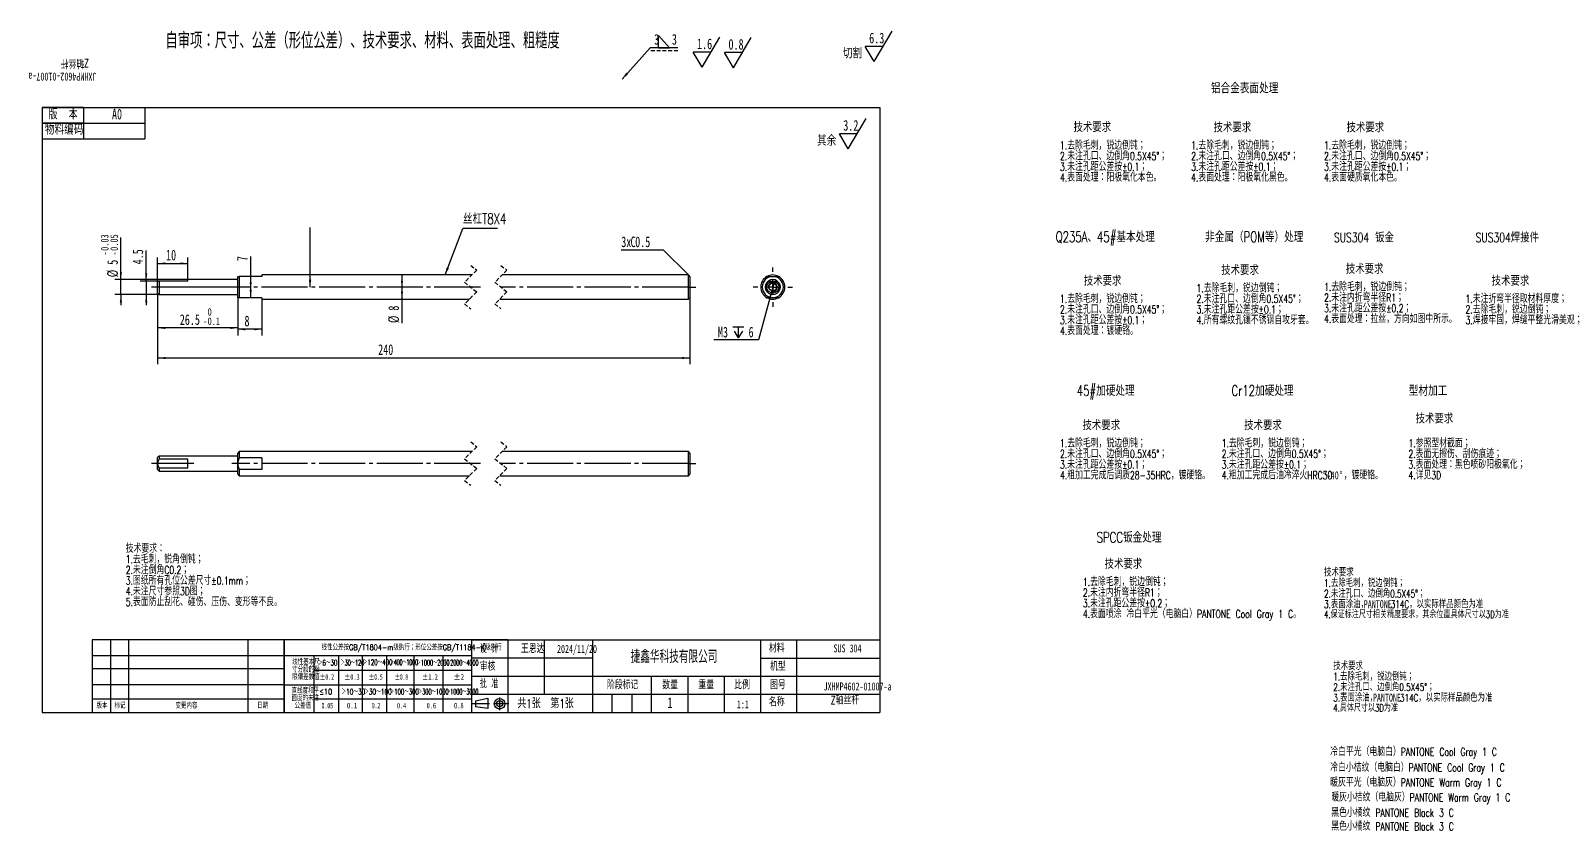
# Model space of a CAD drawing. Extents: x 10 to 515, y -34 to 231.
import ezdxf

# ---------------------------------------------------------------- set-up
doc = ezdxf.new("R2010")
doc.units = 0
for name, pattern in [('SLD-CENTER', [19.05, 15.24, -1.27, 1.27, -1.27]), ('SLD-DASHED', [1.905, 1.27, -0.635]), ('SLD-SOLID', [0])]:
    doc.linetypes.add(name, pattern=pattern)
doc.layers.get('0').update_dxf_attribs({"linetype": 'CONTINUOUS'})
doc.layers.add('FORMAT', color=7, linetype='SLD-SOLID')
doc.layers.add('轮廓实线层', color=7, linetype='SLD-SOLID')
doc.styles.add('SLDTEXTSTYLE0', font='TXT', dxfattribs={"width": 0.7, "bigfont": 'bigfont'})
doc.styles.add('SLDTEXTSTYLE1', font='TXT', dxfattribs={"width": 0.7})
doc.styles.add('SLDTEXTSTYLE10', font='TXT', dxfattribs={"width": 0.569954, "bigfont": 'bigfont'})
doc.styles.add('SLDTEXTSTYLE11', font='TXT', dxfattribs={"width": 0.542825, "bigfont": 'bigfont'})
doc.styles.add('SLDTEXTSTYLE12', font='TXT', dxfattribs={"width": 0.607411, "bigfont": 'bigfont'})
doc.styles.add('SLDTEXTSTYLE13', font='TXT', dxfattribs={"width": 0.494457, "bigfont": 'bigfont'})
doc.styles.add('SLDTEXTSTYLE14', font='TXT', dxfattribs={"width": 0.523419, "bigfont": 'bigfont'})
doc.styles.add('SLDTEXTSTYLE15', font='TXT', dxfattribs={"width": 0.677411})
doc.styles.add('SLDTEXTSTYLE16', font='TXT', dxfattribs={"width": 0.616681})
doc.styles.add('SLDTEXTSTYLE17', font='TXT', dxfattribs={"width": 0.592279})
doc.styles.add('SLDTEXTSTYLE18', font='TXT', dxfattribs={"width": 0.633851})
doc.styles.add('SLDTEXTSTYLE19', font='TXT', dxfattribs={"width": 0.751649})
doc.styles.add('SLDTEXTSTYLE2', font='TXT', dxfattribs={"width": 0.579353, "bigfont": 'bigfont'})
doc.styles.add('SLDTEXTSTYLE20', font='TXT', dxfattribs={"width": 0.672854})
doc.styles.add('SLDTEXTSTYLE21', font='TXT', dxfattribs={"width": 0.604873})
doc.styles.add('SLDTEXTSTYLE22', font='TXT', dxfattribs={"width": 0.692137})
doc.styles.add('SLDTEXTSTYLE23', font='TXT', dxfattribs={"width": 0.516181, "bigfont": 'bigfont'})
doc.styles.add('SLDTEXTSTYLE24', font='TXT', dxfattribs={"width": 0.786906})
doc.styles.add('SLDTEXTSTYLE25', font='TXT', dxfattribs={"width": 0.513075, "bigfont": 'bigfont'})
doc.styles.add('SLDTEXTSTYLE26', font='TXT', dxfattribs={"width": 0.6, "bigfont": 'bigfont'})
doc.styles.add('SLDTEXTSTYLE3', font='TXT', dxfattribs={"width": 0.633333, "bigfont": 'bigfont'})
doc.styles.add('SLDTEXTSTYLE4', font='TXT', dxfattribs={"width": 0.589499, "bigfont": 'bigfont'})
doc.styles.add('SLDTEXTSTYLE5', font='TXT', dxfattribs={"width": 0.526455, "bigfont": 'bigfont'})
doc.styles.add('SLDTEXTSTYLE6', font='TXT', dxfattribs={"width": 0.583287, "bigfont": 'bigfont'})
doc.styles.add('SLDTEXTSTYLE7', font='TXT', dxfattribs={"width": 0.632085})
doc.styles.add('SLDTEXTSTYLE8', font='TXT', dxfattribs={"width": 0.735068, "bigfont": 'bigfont'})
doc.styles.add('SLDTEXTSTYLE9', font='TXT', dxfattribs={"width": 0.615255, "bigfont": 'bigfont'})
doc.dimstyles.new('SLDDIMSTYLE0', dxfattribs={"dimtxt": 0.18, "dimasz": 2.5, "dimexe": 0, "dimexo": 0.0625, "dimgap": 0, "dimtad": 0, "dimtih": 1, "dimtoh": 1, "dimdec": 0, "dimrnd": 1e-09, "dimzin": 0, "dimtxsty": 'STANDARD', "dimsah": 1, "dimcen": 0.09, "dimazin": 3, "dimtfac": 2.5, "dimtdec": 0, "dimtofl": 0, "dimtmove": 0, "dimatfit": 3, "dimtolj": 1, "dimtzin": 0})
doc.dimstyles.new('SLDDIMSTYLE1', dxfattribs={"dimtxt": 3.5, "dimasz": 2.5, "dimexe": 0, "dimexo": 0.0625, "dimgap": 0.875, "dimtad": 2, "dimrnd": 1e-09, "dimzin": 12, "dimtxsty": 'SLDTEXTSTYLE1', "dimsah": 1, "dimcen": 0.09, "dimazin": 3, "dimtfac": 1, "dimtofl": 0, "dimtmove": 0, "dimatfit": 3, "dimtolj": 1, "dimtzin": 12})
doc.dimstyles.new('SLDDIMSTYLE2', dxfattribs={"dimtxt": 3.5, "dimasz": 2.5, "dimexe": 0, "dimexo": 0.0625, "dimgap": 0.875, "dimtad": 2, "dimrnd": 1e-09, "dimzin": 12, "dimtxsty": 'SLDTEXTSTYLE1', "dimsah": 1, "dimcen": 0.09, "dimazin": 3, "dimtol": 1, "dimtm": 0.1, "dimtfac": 1, "dimtdec": 1, "dimtofl": 0, "dimtmove": 0, "dimatfit": 3, "dimtolj": 1})
doc.dimstyles.new('SLDDIMSTYLE3', dxfattribs={"dimtxt": 3.5, "dimasz": 2.5, "dimexe": 0, "dimexo": 0.0625, "dimgap": 0.875, "dimtad": 2, "dimrnd": 1e-09, "dimzin": 12, "dimtxsty": 'SLDTEXTSTYLE1', "dimsah": 1, "dimcen": 0.09, "dimazin": 3, "dimtol": 1, "dimtp": -0.03, "dimtm": 0.05, "dimtfac": 1, "dimtmove": 0, "dimatfit": 3, "dimtolj": 1})
doc.dimstyles.new('SLDDIMSTYLE4', dxfattribs={"dimtxt": 3.5, "dimasz": 2.5, "dimexe": 0, "dimexo": 0.0625, "dimgap": 0.875, "dimtad": 2, "dimrnd": 1e-09, "dimzin": 12, "dimtxsty": 'SLDTEXTSTYLE1', "dimsah": 1, "dimcen": 0.09, "dimazin": 3, "dimtfac": 1, "dimtmove": 0, "dimatfit": 3, "dimtolj": 1, "dimtzin": 12})
doc.dimstyles.new('SLDDIMSTYLE6', dxfattribs={"dimtxt": 3.5, "dimasz": 2.5, "dimexe": 0, "dimexo": 0.0625, "dimgap": 0.875, "dimtad": 0, "dimtih": 1, "dimtoh": 1, "dimdec": 6, "dimrnd": 1e-09, "dimzin": 12, "dimtxsty": 'SLDTEXTSTYLE1', "dimblk1": 'NONE', "dimsah": 1, "dimcen": 0, "dimazin": 3, "dimtfac": 1, "dimtmove": 0, "dimatfit": 3, "dimtolj": 1, "dimtzin": 12})

# ---------------------------------------------------------------- blocks, each defined once
blk = doc.blocks.new('SW_NOTE_0')
at = {"layer": 'FORMAT', "color": 0, "attachment_point": 1}
for s, insert, char_height, style in [('技术要求', (0, 3.22), 2.5, 'SLDTEXTSTYLE0'), ('2.未注孔口、边倒角0.5X45°；', (0, -3.78), 2.5, 'SLDTEXTSTYLE0'), ('1.去除毛刺，锐边倒钝；', (0, -0.28), 2.5, 'SLDTEXTSTYLE0'), ('3.表面涂油，', (0, -7.28), 2.5, 'SLDTEXTSTYLE0'), ('PANTONE', (13.12, -7.17), 2.646, 'SLDTEXTSTYLE1'), ('314C，以实际样品颜色为准', (22.06, -7.28), 2.5, 'SLDTEXTSTYLE0'), ('；', (48.46, -7.44), 2.38, 'SLDTEXTSTYLE0'), ('4.保证标注尺寸相关精度要求，其余位置具体尺寸以3D为准', (0, -10.69), 2.3813, 'SLDTEXTSTYLE0')]:
    blk.add_mtext(s, dxfattribs=dict(at, insert=insert, char_height=char_height, style=style))
blk = doc.blocks.new('SW_NOTE_0_1')
at = {"layer": 'FORMAT', "color": 0, "attachment_point": 1}
for s, insert, char_height, style in [('技术要求', (0, 3.22), 2.5, 'SLDTEXTSTYLE0'), ('2.未注孔口、边倒角0.5X45°；', (0, -3.78), 2.5, 'SLDTEXTSTYLE0'), ('1.去除毛刺，锐边倒钝；', (0, -0.28), 2.5, 'SLDTEXTSTYLE0'), ('3.表面涂油，', (0, -7.28), 2.5, 'SLDTEXTSTYLE0'), ('PANTONE', (13.12, -7.17), 2.646, 'SLDTEXTSTYLE1'), ('314C，以实际样品颜色为准', (22.06, -7.28), 2.5, 'SLDTEXTSTYLE0'), ('；', (48.46, -7.44), 2.38, 'SLDTEXTSTYLE0'), ('4.具体尺寸以3D为准', (0, -10.69), 2.3813, 'SLDTEXTSTYLE0')]:
    blk.add_mtext(s, dxfattribs=dict(at, insert=insert, char_height=char_height, style=style))
blk = doc.blocks.new('SW_NOTE_0_2')
at = {"layer": 'FORMAT', "color": 0, "attachment_point": 1, "style": 'SLDTEXTSTYLE0'}
for s, insert, char_height in [('技术要求', (5.95, 4.09), 3.175), ('1.去除毛刺，锐边倒钝；', (-1.23, -2.12), 2.6458), ('2.未注内折弯半径R1；', (-1.23, -5.64), 2.6458), ('3.未注孔距公差按±0.2；', (-1.23, -9.17), 2.6458), ('4.表面处理：拉丝，方向如图中所示。', (-1.23, -12.7), 2.6458)]:
    blk.add_mtext(s, dxfattribs=dict(at, insert=insert, char_height=char_height))
blk = doc.blocks.new('SW_NOTE_0_3')
at = {"layer": 'FORMAT', "color": 0, "attachment_point": 1, "style": 'SLDTEXTSTYLE0'}
for s, insert, char_height in [('技术要求：', (0, 3.41), 2.646), ('1.去毛刺，锐角倒钝；', (0, -0.12), 2.6458), ('2.未注倒角C0.2；', (0, -3.64), 2.6458), ('3.图纸所有孔位公差尺寸±0.1mm；', (0, -7.17), 2.6458), ('4.未注尺寸参照3D图；', (0, -10.7), 2.6458), ('5.表面防止刮花、碰伤、压伤、变形等不良。', (0, -14.23), 2.6458)]:
    blk.add_mtext(s, dxfattribs=dict(at, insert=insert, char_height=char_height))
blk = doc.blocks.new('SW_NOTE_0_4')
at = {"layer": 'FORMAT', "color": 0, "attachment_point": 1, "style": 'SLDTEXTSTYLE0'}
for s, insert, char_height in [('技术要求', (0, 4.09), 3.175), ('1.去除毛刺，锐边倒钝；', (-7.41, -2.12), 2.6458), ('2.未注孔口、边倒角0.5X45°；', (-7.41, -5.64), 2.6458), ('3.未注孔距公差按±0.1；', (-7.41, -9.17), 2.6458), ('4.表面处理：阳极氧化黑色。', (-7.41, -12.7), 2.6458)]:
    blk.add_mtext(s, dxfattribs=dict(at, insert=insert, char_height=char_height))
blk = doc.blocks.new('SW_NOTE_0_5')
at = {"layer": 'FORMAT', "color": 0, "attachment_point": 1, "style": 'SLDTEXTSTYLE0'}
for s, insert, char_height in [('技术要求', (0, 4.09), 3.175), ('1.去除毛刺，锐边倒钝；', (-4.45, -2.22), 2.6458), ('2.未注孔口、边倒角0.5X45°；', (-4.45, -5.74), 2.6458), ('3.未注孔距公差按±0.1；', (-4.45, -9.27), 2.6458), ('4.表面处理：阳极氧化本色。', (-4.45, -12.8), 2.6458)]:
    blk.add_mtext(s, dxfattribs=dict(at, insert=insert, char_height=char_height))
blk = doc.blocks.new('SW_NOTE_0_6')
at = {"layer": 'FORMAT', "color": 0, "attachment_point": 1, "style": 'SLDTEXTSTYLE0'}
for s, insert, char_height in [('技术要求', (2.38, 4.09), 3.175), ('1.参照型材截面；', (0, -4.35), 2.646), ('2.表面无擦伤、刮伤痕迹；', (0, -7.88), 2.6458), ('3.表面处理：黑色喷砂阳极氧化；', (0, -11.41), 2.6458), ('4.详见3D', (0, -14.93), 2.646)]:
    blk.add_mtext(s, dxfattribs=dict(at, insert=insert, char_height=char_height))
blk = doc.blocks.new('SW_NOTE_0_7')
at = {"layer": 'FORMAT', "color": 0, "attachment_point": 1, "style": 'SLDTEXTSTYLE0'}
for s, insert, char_height in [('技术要求', (1.19, 4.09), 3.175), ('1.去除毛刺，锐边倒钝；', (-6.67, -2.12), 2.6458), ('2.未注孔口、边倒角0.5X45°；', (-6.67, -5.64), 2.6458), ('3.未注孔距公差按±0.1；', (-6.67, -9.17), 2.6458), ('4.表面处理：镀硬铬。', (-6.67, -12.7), 2.6458)]:
    blk.add_mtext(s, dxfattribs=dict(at, insert=insert, char_height=char_height))
blk = doc.blocks.new('SW_NOTE_0_8')
at = {"layer": 'FORMAT', "color": 0, "attachment_point": 1, "style": 'SLDTEXTSTYLE0'}
for s, insert, char_height in [('技术要求', (5.95, 4.09), 3.175), ('1.去除毛刺，锐边倒钝；', (-1.23, -2.12), 2.6458), ('2.未注内折弯半径R1；', (-1.23, -5.64), 2.6458), ('3.未注孔距公差按±0.2；', (-1.23, -9.17), 2.6458), ('4.表面喷涂 冷白平光（电脑白）PANTONE Cool Gray 1 C。', (-1.23, -12.7), 2.6458)]:
    blk.add_mtext(s, dxfattribs=dict(at, insert=insert, char_height=char_height))
blk = doc.blocks.new('SW_NOTE_0_9')
at = {"layer": 'FORMAT', "color": 0, "attachment_point": 1, "style": 'SLDTEXTSTYLE0'}
for s, insert, char_height in [('技术要求', (0, 4.09), 3.175), ('1.去除毛刺，锐边倒钝；', (-8.15, -2.12), 2.6458), ('2.未注孔口、边倒角0.5X45°；', (-8.15, -5.64), 2.6458), ('3.未注孔距公差按±0.1；', (-8.15, -9.17), 2.6458), ('4.所有螺纹孔镶不锈钢自攻牙套。', (-8.15, -12.7), 2.6458)]:
    blk.add_mtext(s, dxfattribs=dict(at, insert=insert, char_height=char_height))
blk = doc.blocks.new('SW_NOTE_0_10')
at = {"layer": 'FORMAT', "color": 0, "attachment_point": 1, "style": 'SLDTEXTSTYLE0'}
for s, insert, char_height in [('技术要求', (0, 4.09), 3.175), ('1.去除毛刺，锐边倒钝；', (-7.41, -2.12), 2.6458), ('2.未注孔口、边倒角0.5X45°；', (-7.41, -5.64), 2.6458), ('3.未注孔距公差按±0.1；', (-7.41, -9.17), 2.6458), ('4.表面硬质氧化本色。', (-7.41, -12.7), 2.6458)]:
    blk.add_mtext(s, dxfattribs=dict(at, insert=insert, char_height=char_height))
blk = doc.blocks.new('SW_NOTE_0_11')
at = {"layer": 'FORMAT', "color": 0, "attachment_point": 1, "style": 'SLDTEXTSTYLE0'}
for s, insert, char_height in [('技术要求', (0, 4.09), 3.175), ('1.未注折弯半径取材料厚度；', (-8.64, -2.12), 2.6458), ('2.去除毛刺，锐边倒钝；', (-8.64, -5.64), 2.6458), ('3.焊接牢固，焊缝平整光滑美观；', (-8.64, -9.17), 2.6458)]:
    blk.add_mtext(s, dxfattribs=dict(at, insert=insert, char_height=char_height))
blk = doc.blocks.new('SW_NOTE_0_12')
at = {"layer": 'FORMAT', "color": 0, "attachment_point": 1}
for s, insert, char_height, style in [('技术要求', (0, 4.09), 3.175, 'SLDTEXTSTYLE0'), ('1.去除毛刺，锐边倒钝；', (-7.41, -2.12), 2.6458, 'SLDTEXTSTYLE0'), ('2.未注孔口、边倒角0.5X45°；', (-7.41, -5.64), 2.6458, 'SLDTEXTSTYLE0'), ('3.未注孔距公差按±0.1；', (-7.41, -9.17), 2.6458, 'SLDTEXTSTYLE0'), ('4.粗加工完成后油冷淬火HRC30', (-7.41, -12.7), 2.6458, 'SLDTEXTSTYLE0'), ('%%d', (25.92, -12.7), 2.646, 'SLDTEXTSTYLE1'), ('-40', (27.32, -12.7), 2.646, 'SLDTEXTSTYLE1'), ('%%d', (31.53, -12.7), 2.646, 'SLDTEXTSTYLE1'), ('，镀硬铬。', (32.92, -12.7), 2.646, 'SLDTEXTSTYLE0')]:
    blk.add_mtext(s, dxfattribs=dict(at, insert=insert, char_height=char_height, style=style))
blk = doc.blocks.new('SW_NOTE_0_13')
at = {"layer": 'FORMAT', "color": 0, "attachment_point": 1, "style": 'SLDTEXTSTYLE0'}
for s, insert, char_height in [('技术要求', (0, 4.09), 3.175), ('1.去除毛刺，锐边倒钝；', (-7.41, -2.12), 2.6458), ('2.未注孔口、边倒角0.5X45°；', (-7.41, -5.64), 2.6458), ('3.未注孔距公差按±0.1；', (-7.41, -9.17), 2.6458), ('4.粗加工完成后调质28-35HRC，镀硬铬。', (-7.41, -12.7), 2.6458)]:
    blk.add_mtext(s, dxfattribs=dict(at, insert=insert, char_height=char_height))
blk = doc.blocks.new('SW_NOTE_0_14')
at = {"layer": 'FORMAT', "color": 0, "char_height": 1.852, "attachment_point": 2, "style": 'SLDTEXTSTYLE0'}
for s, insert in [('线性基本尺', (6.37, 2.39)), ('寸分段的极', (6.37, -0.08)), ('限偏差数值', (6.37, -2.55))]:
    blk.add_mtext(s, dxfattribs=dict(at, insert=insert))
blk = doc.blocks.new('SW_NOTE_0_15')
at = {"layer": 'FORMAT', "color": 0, "char_height": 1.852, "attachment_point": 2, "style": 'SLDTEXTSTYLE0'}
for s, insert in [('面度的未注', (6.37, -0.08)), ('直线度和平', (6.37, 2.39)), ('公差值', (5.55, -2.55))]:
    blk.add_mtext(s, dxfattribs=dict(at, insert=insert))
blk = doc.blocks.new('SW_NOTE_0_16')
at = {"layer": 'FORMAT', "color": 0, "attachment_point": 2}
for s, insert, char_height, style in [('JXHMP4602-01007-a', (17.12, 3.41), 2.6458, 'SLDTEXTSTYLE1'), ('Z轴丝杆', (12.99, -1.12), 2.646, 'SLDTEXTSTYLE0')]:
    blk.add_mtext(s, dxfattribs=dict(at, insert=insert, char_height=char_height, style=style))
blk = doc.blocks.new('SW_NOTE_0_17')
at = {"layer": 'FORMAT', "color": 0, "attachment_point": 2, "rotation": 180}
for s, insert, char_height, style in [('Z轴丝杆', (-12.99, 1.12), 2.646, 'SLDTEXTSTYLE0'), ('JXHMP4602-01007-a', (-17.12, -3.41), 2.6458, 'SLDTEXTSTYLE1')]:
    blk.add_mtext(s, dxfattribs=dict(at, insert=insert, char_height=char_height, style=style))
blk = doc.blocks.new('SW_SFSYMBOL_0')
at = {"layer": 'FORMAT', "color": 0}
for p, q in [((1.65, -5), (7.55, 5)), ((1.65, -5), (-1.3, 0)), ((4.6, 0), (-1.3, 0))]:
    blk.add_line(p, q, dxfattribs=at)
at = {"layer": 'FORMAT', "color": 0, "char_height": 3.5, "attachment_point": 1}
for s, insert, style in [('3.2', (0, 4.51), 'SLDTEXTSTYLE1'), ('其余', (-8.67, -0.49), 'SLDTEXTSTYLE0')]:
    blk.add_mtext(s, dxfattribs=dict(at, insert=insert, style=style))
blk = doc.blocks.new('SW_SFSYMBOL_1')
at = {"layer": 'FORMAT', "color": 0}
for p, q in [((1.65, -5), (7.55, 5)), ((1.65, -5), (-1.3, 0)), ((4.6, 0), (-1.3, 0))]:
    blk.add_line(p, q, dxfattribs=at)
at = {"layer": 'FORMAT', "color": 0, "char_height": 3.5, "attachment_point": 1}
for s, insert, style in [('6.3', (0, 4.51), 'SLDTEXTSTYLE1'), ('切割', (-8.67, -0.49), 'SLDTEXTSTYLE0')]:
    blk.add_mtext(s, dxfattribs=dict(at, insert=insert, style=style))
blk = doc.blocks.new('SW_SFSYMBOL_2')
at = {"layer": 'FORMAT', "color": 0}
for p, q in [((1.65, -5), (7.55, 5)), ((1.65, -5), (-1.3, 0)), ((4.6, 0), (-1.3, 0))]:
    blk.add_line(p, q, dxfattribs=at)
at = {"layer": 'FORMAT', "color": 0, "insert": (0, 4.51), "char_height": 3.5, "attachment_point": 1, "style": 'SLDTEXTSTYLE1'}
blk.add_mtext('0.8', dxfattribs=at)
blk = doc.blocks.new('SW_SFSYMBOL_3')
at = {"layer": 'FORMAT', "color": 0}
for p, q in [((1.65, -5), (7.55, 5)), ((1.65, -5), (-1.3, 0)), ((4.6, 0), (-1.3, 0))]:
    blk.add_line(p, q, dxfattribs=at)
at = {"layer": 'FORMAT', "color": 0, "insert": (0, 4.51), "char_height": 3.5, "attachment_point": 1, "style": 'SLDTEXTSTYLE1'}
blk.add_mtext('1.6', dxfattribs=at)
blk = doc.blocks.new('SW_SYMBOL_WELD_FILL')
at = {"layer": 'FORMAT', "color": 0}
for p, q in [((100, 0), (100, 900)), ((100, 900), (900, 0)), ((100, 0), (900, 0))]:
    blk.add_line(p, q, dxfattribs=at)
blk = doc.blocks.new('SW_WELDSYMBOL_0')
at = {"layer": 'FORMAT', "color": 0}
blk.add_line((9.15, 0), (0, 0), dxfattribs=at)
at = {"layer": 'FORMAT', "color": 0, "linetype": 'SLD-DASHED'}
blk.add_line((9.15, -1), (0, -1), dxfattribs=at)
at = {"layer": 'FORMAT', "color": 0, "xscale": 0.004511737089201878, "yscale": 0.004511737089201878, "zscale": 0.004511737089201878}
blk.add_blockref('SW_SYMBOL_WELD_FILL', (2.31, 0), dxfattribs=at)
at = {"layer": 'FORMAT', "color": 0, "char_height": 3.5, "attachment_point": 1, "style": 'SLDTEXTSTYLE1'}
for insert in [(1.31, 4.51), (7.18, 4.51)]:
    blk.add_mtext('3', dxfattribs=dict(at, insert=insert))
blk = doc.blocks.new('_D')
at = {"layer": 'FORMAT'}
for p, q in [((52.39, 144.09), (52.39, 120.65)), ((228.37, 142.59), (228.37, 120.65)), ((52.39, 122.65), (228.37, 122.65))]:
    blk.add_line(p, q, dxfattribs=at)
for points in [[(52.39, 122.65), (54.89, 122.3), (54.89, 123)], [(228.37, 122.65), (225.87, 123), (225.87, 122.3)]]:
    blk.add_solid(points, dxfattribs=at)
at = {"layer": 'FORMAT', "insert": (125.31, 127.17), "char_height": 3.5, "attachment_point": 1, "style": 'SLDTEXTSTYLE1'}
blk.add_mtext('240', dxfattribs=at)
blk = doc.blocks.new('_D_1')
at = {"layer": 'FORMAT'}
for p, q in [((52.39, 144.09), (52.39, 130.58)), ((78.89, 142.59), (78.89, 130.58)), ((78.89, 132.58), (52.39, 132.58))]:
    blk.add_line(p, q, dxfattribs=at)
for points in [[(52.39, 132.58), (54.89, 132.23), (54.89, 132.93)], [(78.89, 132.58), (76.39, 132.93), (76.39, 132.23)]]:
    blk.add_solid(points, dxfattribs=at)
at = {"layer": 'FORMAT', "attachment_point": 1, "style": 'SLDTEXTSTYLE1'}
for s, insert, char_height in [('26.5', (59.72, 137.09), 3.5), ('0', (68.92, 139.17), 2.5), ('-', (67.38, 136.06), 2.5), ('0.1', (68.92, 136.06), 2.5)]:
    blk.add_mtext(s, dxfattribs=dict(at, insert=insert, char_height=char_height))
blk = doc.blocks.new('_D_2')
at = {"layer": 'FORMAT'}
for p, q in [((52.39, 148.09), (52.39, 155.91)), ((52.39, 153.91), (62.39, 153.91)), ((62.39, 148.59), (62.39, 155.91))]:
    blk.add_line(p, q, dxfattribs=at)
for points in [[(52.39, 153.91), (54.89, 153.56), (54.89, 154.26)], [(62.39, 153.91), (59.89, 154.26), (59.89, 153.56)]]:
    blk.add_solid(points, dxfattribs=at)
at = {"layer": 'FORMAT', "insert": (55.17, 158.42), "char_height": 3.5, "attachment_point": 1, "style": 'SLDTEXTSTYLE1'}
blk.add_mtext('10', dxfattribs=at)
blk = doc.blocks.new('_D_3')
at = {"layer": 'FORMAT'}
for p, q in [((40.24, 148.59), (40.24, 162.45)), ((62.39, 148.59), (38.24, 148.59)), ((40.24, 143.59), (40.24, 148.59)), ((52.89, 143.59), (38.24, 143.59)), ((40.24, 143.59), (40.24, 140.09))]:
    blk.add_line(p, q, dxfattribs=at)
for points in [[(40.24, 148.59), (40.59, 151.09), (39.89, 151.09)], [(40.24, 143.59), (39.89, 141.09), (40.59, 141.09)]]:
    blk.add_solid(points, dxfattribs=at)
at = {"layer": 'FORMAT', "attachment_point": 1, "rotation": 90, "style": 'SLDTEXTSTYLE1'}
for s, insert, char_height in [('0.03', (33.65, 158.07), 2.5), ('0.05', (36.76, 158.07), 2.5), ('-', (33.65, 156.53), 2.5), ('-', (36.76, 156.53), 2.5), ('%%c', (35.72, 149.34), 3.5), ('5', (35.73, 153.46), 3.5)]:
    blk.add_mtext(s, dxfattribs=dict(at, insert=insert, char_height=char_height))
blk = doc.blocks.new('_D_4')
at = {"layer": 'FORMAT'}
for p, q in [((133.18, 150.09), (133.18, 142.09)), ((133.18, 142.09), (133.18, 134.19))]:
    blk.add_line(p, q, dxfattribs=at)
for points in [[(133.18, 150.09), (132.83, 147.59), (133.53, 147.59)], [(133.18, 142.09), (133.53, 144.59), (132.83, 144.59)]]:
    blk.add_solid(points, dxfattribs=at)
at = {"layer": 'FORMAT', "char_height": 3.5, "attachment_point": 1, "rotation": 90, "style": 'SLDTEXTSTYLE1'}
for s, insert in [('%%c', (128.66, 134.19)), ('8', (128.67, 138.3))]:
    blk.add_mtext(s, dxfattribs=dict(at, insert=insert))
blk = doc.blocks.new('_D_5')
at = {"layer": 'FORMAT'}
for p, q in [((48.62, 148.09), (48.62, 158.2)), ((52.89, 148.09), (46.62, 148.09)), ((48.62, 148.09), (48.62, 143.59)), ((52.89, 143.59), (46.62, 143.59)), ((48.62, 143.59), (48.62, 140.09))]:
    blk.add_line(p, q, dxfattribs=at)
for points in [[(48.62, 148.09), (48.97, 150.59), (48.27, 150.59)], [(48.62, 143.59), (48.27, 141.09), (48.97, 141.09)]]:
    blk.add_solid(points, dxfattribs=at)
at = {"layer": 'FORMAT', "insert": (44.11, 153.6), "char_height": 3.5, "attachment_point": 1, "rotation": 90, "style": 'SLDTEXTSTYLE1'}
blk.add_mtext('4.5', dxfattribs=at)
blk = doc.blocks.new('SW_CHAMFER_DIMENSION_0')
at = {"layer": 'FORMAT', "color": 0}
for p, q in [((13.98, 0), (0, 0)), ((22.18, -8.2), (13.98, 0))]:
    blk.add_line(p, q, dxfattribs=at)
at = {"layer": 'FORMAT', "color": 0, "char_height": 3.5, "attachment_point": 1, "style": 'SLDTEXTSTYLE1'}
for s, insert in [('3x', (0, 4.51)), ('C', (3.07, 4.51)), ('0.5', (4.6, 4.51))]:
    blk.add_mtext(s, dxfattribs=dict(at, insert=insert))
blk = doc.blocks.new('_D_6')
at = {"layer": 'FORMAT'}
for p, q in [((78.89, 142.59), (78.89, 130.14)), ((86.89, 142.59), (86.89, 130.14)), ((86.89, 132.14), (78.89, 132.14))]:
    blk.add_line(p, q, dxfattribs=at)
for points in [[(78.89, 132.14), (81.39, 131.79), (81.39, 132.49)], [(86.89, 132.14), (84.39, 132.49), (84.39, 131.79)]]:
    blk.add_solid(points, dxfattribs=at)
at = {"layer": 'FORMAT', "insert": (81.11, 136.65), "char_height": 3.5, "attachment_point": 1, "style": 'SLDTEXTSTYLE1'}
blk.add_mtext('8', dxfattribs=at)
blk = doc.blocks.new('_D_7')
at = {"layer": 'FORMAT'}
for p, q in [((83.17, 149.59), (83.17, 156.21)), ((83.17, 142.59), (83.17, 149.59))]:
    blk.add_line(p, q, dxfattribs=at)
for points in [[(83.17, 149.59), (82.82, 147.09), (83.52, 147.09)], [(83.17, 142.59), (83.52, 145.09), (82.82, 145.09)]]:
    blk.add_solid(points, dxfattribs=at)
at = {"layer": 'FORMAT', "insert": (78.65, 154.68), "char_height": 3.5, "attachment_point": 1, "rotation": 90, "style": 'SLDTEXTSTYLE1'}
blk.add_mtext('7', dxfattribs=at)
blk = doc.blocks.new('SW_NOTE_0_18')
at = {"layer": 'FORMAT', "color": 0}
blk.add_line((11.5, 0), (0, 0), dxfattribs=at)
at = {"layer": 'FORMAT', "color": 0, "insert": (0.09, 5.01), "char_height": 3.5, "attachment_point": 1, "style": 'SLDTEXTSTYLE0'}
blk.add_mtext('丝杠T8X4', dxfattribs=at)
blk = doc.blocks.new('SW_SYMBOL_HOLE_DEPTH')
at = {"layer": 'FORMAT', "color": 0}
for p, q in [((0, 875), (800, 875)), ((100, 555), (400, 75)), ((400, 875), (400, 75)), ((700, 555), (400, 75))]:
    blk.add_line(p, q, dxfattribs=at)
blk = doc.blocks.new('_D_8')
at = {"layer": 'FORMAT'}
for p, q in [((256.12, 147.3), (255.47, 144.89)), ((255.47, 144.89), (251.12, 128.64)), ((251.12, 128.64), (236.34, 128.64))]:
    blk.add_line(p, q, dxfattribs=at)
blk.add_solid([(255.47, 144.89), (254.49, 142.56), (255.16, 142.38)], dxfattribs=at)
at = {"layer": 'FORMAT', "xscale": 0.004511737089201878, "yscale": 0.004511737089201878, "zscale": 0.004511737089201878}
blk.add_blockref('SW_SYMBOL_HOLE_DEPTH', (242.57, 128.97), dxfattribs=at)
at = {"layer": 'FORMAT', "char_height": 3.5, "attachment_point": 1, "style": 'SLDTEXTSTYLE1'}
for s, insert in [('M3', (237.65, 132.96)), ('6', (247.78, 132.96))]:
    blk.add_mtext(s, dxfattribs=dict(at, insert=insert))
blk = doc.blocks.new('_NONE')
blk = doc.blocks.new('SW_CENTERMARKSYMBOL_0')
at = {"layer": 'FORMAT', "color": 0}
for p, q in [((0, 5), (0, 6.5)), ((-5, 0), (-6.5, 0)), ((0, 0), (-2.5, 0)), ((0, 0), (0, 2.5)), ((0, 0), (0, -2.5)), ((0, 0), (2.5, 0)), ((5, 0), (6.5, 0)), ((0, -5), (0, -6.5))]:
    blk.add_line(p, q, dxfattribs=at)

msp = doc.modelspace()

# ---------------------------------------------------------------- linework, layer by layer
at = {"color": 7, "linetype": 'SLD-DASHED'}
for p, q in [((157.902565, 151.6820901), (153.902565, 147.6820901)), ((155.902565, 153.2695901), (157.902565, 151.6820901)), ((167.902565, 151.6820901), (163.902565, 147.6820901)), ((165.902565, 153.2695901), (167.902565, 151.6820901)), ((153.902565, 147.6820901), (157.902565, 144.5070901)), ((163.902565, 147.6820901), (167.902565, 144.5070901)), ((157.902565, 144.5070901), (153.902565, 140.5070901)), ((167.902565, 144.5070901), (163.902565, 140.5070901)), ((153.902565, 140.5070901), (155.902565, 138.9195901)), ((163.902565, 140.5070901), (165.902565, 138.9195901)), ((157.902565, 93.3288889), (153.902565, 89.3288889)), ((155.902565, 94.9163889), (157.902565, 93.3288889)), ((167.902565, 93.3288889), (163.902565, 89.3288889)), ((165.902565, 94.9163889), (167.902565, 93.3288889)), ((153.902565, 89.3288889), (157.902565, 86.1538889)), ((157.902565, 86.1538889), (153.902565, 82.1538889)), ((163.902565, 89.3288889), (167.902565, 86.1538889)), ((167.902565, 86.1538889), (163.902565, 82.1538889)), ((153.902565, 82.1538889), (155.902565, 80.5663889)), ((163.902565, 82.1538889), (165.902565, 80.5663889))]:
    msp.add_line(p, q, dxfattribs=at)
at = {"color": 7, "linetype": 'SLD-SOLID'}
for p, q in [((52.3875363, 144.09459), (52.3875363, 148.0945902)), ((52.3875363, 148.0945902), (52.8875373, 148.0945902)), ((62.3875342, 148.0945902), (52.8875373, 148.0945902)), ((52.8875373, 148.0945902), (52.8875373, 143.5945901)), ((78.8875304, 148.59459), (62.3875342, 148.59459)), ((62.3875342, 148.0945902), (62.3875342, 148.59459)), ((78.8875304, 142.59459), (78.8875304, 149.5945902)), ((78.8875304, 149.5945902), (79.3875314, 149.5945902)), ((79.3875314, 149.5945902), (79.3875314, 142.59459)), ((86.8875317, 149.5945902), (79.3875314, 149.5945902)), ((156.3150648, 150.0945903), (86.8875317, 150.0945903)), ((86.8875317, 150.0945903), (86.8875317, 149.5945902)), ((227.8693308, 150.0945903), (166.3150665, 150.0945903)), ((228.3693318, 149.5945902), (227.8693308, 150.0945903)), ((227.8693308, 146.0945901), (227.8693308, 150.0945903)), ((228.3693318, 149.5945902), (228.3693318, 146.0945901)), ((52.3875363, 144.09459), (52.8875373, 143.5945901)), ((52.8875373, 143.5945901), (78.8875304, 143.5945901)), ((79.3875314, 142.59459), (78.8875304, 142.59459)), ((86.8875317, 142.59459), (79.3875314, 142.59459)), ((86.8875317, 142.59459), (86.8875317, 142.0945899)), ((86.8875317, 142.0945899), (155.4900657, 142.0945899)), ((165.4900637, 142.0945899), (227.8693308, 142.0945899)), ((227.8693308, 142.0945899), (227.8693308, 146.0945901)), ((227.8693308, 142.0945899), (228.3693318, 142.59459)), ((228.3693318, 146.0945901), (228.3693318, 142.59459)), ((79.3875314, 91.7413891), (78.8875304, 91.241389)), ((78.8875304, 87.7413889), (78.8875304, 91.241389)), ((156.3150648, 91.7413891), (79.3875314, 91.7413891)), ((79.3875314, 91.7413891), (79.3875314, 89.6778806)), ((227.8693308, 91.7413891), (166.3150665, 91.7413891)), ((228.3693318, 91.241389), (227.8693308, 91.7413891)), ((227.8693308, 83.7413887), (227.8693308, 91.7413891)), ((228.3693318, 91.241389), (228.3693318, 84.2413888)), ((52.8875373, 90.2413888), (52.3875363, 89.741389)), ((52.3875363, 87.7413889), (52.3875363, 89.741389)), ((52.3875363, 85.7413888), (52.3875363, 87.7413889)), ((78.8875304, 90.2413888), (52.8875373, 90.2413888)), ((52.8875373, 90.2413888), (52.8875373, 89.2413889)), ((62.3875342, 89.2413889), (52.8875373, 89.2413889)), ((62.3875342, 86.2413889), (52.8875373, 86.2413889)), ((52.8875373, 86.2413889), (52.8875373, 85.2413889)), ((62.3875342, 86.2413889), (62.3875342, 89.2413889)), ((78.8875304, 84.2413888), (78.8875304, 87.7413889)), ((86.8875317, 89.6778806), (79.3875314, 89.6778806)), ((79.3875314, 85.8048972), (79.3875314, 83.7413887)), ((86.8875317, 85.8048972), (79.3875314, 85.8048972)), ((86.8875317, 89.6778806), (86.8875317, 85.8048972)), ((52.3875363, 85.7413888), (52.8875373, 85.2413889)), ((52.8875373, 85.2413889), (78.8875304, 85.2413889)), ((78.8875304, 84.2413888), (79.3875314, 83.7413887)), ((79.3875314, 83.7413887), (155.4900657, 83.7413887)), ((165.4900637, 83.7413887), (227.8693308, 83.7413887)), ((227.8693308, 83.7413887), (228.3693318, 84.2413888)), ((94.185568, 14.6296576), (30.7863032, 14.6296576))]:
    msp.add_line(p, q, dxfattribs=at)
for radius in [2, 1.25]:
    msp.add_circle((255.7937752, 146.0945901), radius, dxfattribs=at)
for radius, start, end in [(4, 118.955024372, 241.044975628), (3.5, 90, 270), (2.5, 126.869897646, 53.130102354), (4, 61.044975628, 118.955024372), (2.5, 53.130102354, 126.869897646), (1.5, 255, 195), (3.5, 270, 90), (4, 298.955024372, 61.044975628), (4, 241.044975628, 298.955024372)]:
    msp.add_arc((255.7937752, 146.0945901), radius, start, end, dxfattribs=at)
for points, knots in [([(253.8572835, 149.5945901), (254.0076958, 149.5945901), (254.1609235, 149.5945901), (254.4748657, 149.5945901), (254.6366884, 149.5945901), (255.1250685, 149.5945901), (255.4560417, 149.5945901), (255.7937752, 149.5945901)], [0, 0, 0, 0, 0.25, 0.25, 0.5, 0.5, 1, 1, 1, 1]), ([(254.2937752, 148.0945901), (254.5231162, 148.0945901), (254.7605436, 148.0945901), (255.1368163, 148.0945901), (255.2667349, 148.0945901), (255.5280362, 148.0945901), (255.6601025, 148.0945901), (255.7937752, 148.0945901)], [0, 0, 0, 0, 0.5, 0.5, 0.75, 0.75, 1, 1, 1, 1]), ([(255.7937752, 149.5945901), (255.9619623, 149.5945901), (256.1325109, 149.5945901), (256.4651615, 149.5945901), (256.6287371, 149.5945901), (257.1125658, 149.5945901), (257.4284919, 149.5945901), (257.7302669, 149.5945901)], [0, 0, 0, 0, 0.25, 0.25, 0.5, 0.5, 1, 1, 1, 1]), ([(255.7937752, 148.0945901), (255.9277061, 148.0945901), (256.0626052, 148.0945901), (256.3242279, 148.0945901), (256.4524728, 148.0945901), (256.8312917, 148.0945901), (257.0669021, 148.0945901), (257.2937752, 148.0945901)], [0, 0, 0, 0, 0.25, 0.25, 0.5, 0.5, 1, 1, 1, 1]), ([(255.7937752, 142.5945901), (255.6255881, 142.5945901), (255.4550395, 142.5945901), (255.122389, 142.5945901), (254.9588134, 142.5945901), (254.4749846, 142.5945901), (254.1590585, 142.5945901), (253.8572835, 142.5945901)], [0, 0, 0, 0, 0.25, 0.25, 0.5, 0.5, 1, 1, 1, 1]), ([(257.7302669, 142.5945901), (257.5798546, 142.5945901), (257.4266269, 142.5945901), (257.1126847, 142.5945901), (256.950862, 142.5945901), (256.462482, 142.5945901), (256.1315087, 142.5945901), (255.7937752, 142.5945901)], [0, 0, 0, 0, 0.25, 0.25, 0.5, 0.5, 1, 1, 1, 1]), ([(52.8875373, 89.2413889), (52.8712298, 89.2138398), (52.7028838, 88.9294446), (52.4540166, 88.4442157), (52.4066278, 87.9432239), (52.3875363, 87.7413889)], [0, 0, 0, 0, 0.060192247, 0.621378789, 1, 1, 1, 1]), ([(52.3875363, 87.7413889), (52.3881983, 87.704208), (52.3931029, 87.4287481), (52.5214756, 86.8998747), (52.7624989, 86.4663127), (52.8875373, 86.2413889)], [0, 0, 0, 0, 0.0698444843, 0.5174527477, 1, 1, 1, 1]), ([(79.3875314, 89.6778806), (79.2799169, 89.4354361), (79.0906684, 89.0090783), (78.9199942, 88.354485), (78.8984363, 87.9473536), (78.8875304, 87.7413889)], [0, 0, 0, 0, 0.3944383445, 0.6936509403, 1, 1, 1, 1]), ([(78.8875304, 87.7413889), (78.8889073, 87.6692415), (78.8947807, 87.3614807), (78.9883992, 86.8147685), (79.1826241, 86.2450871), (79.3363444, 85.914859), (79.3875314, 85.8048972)], [0, 0, 0, 0, 0.1073664195, 0.4579952406, 0.8195191255, 1, 1, 1, 1])]:
    msp.add_open_spline(points, degree=3, knots=knots, dxfattribs=at)
at = {"layer": 'FORMAT'}
for p, q in [((27.935568, 205.4508454), (14.185568, 205.4508454)), ((14.185568, 205.4508454), (14.185568, 200.2769667)), ((27.935568, 205.4508454), (27.935568, 195.1317102)), ((27.935568, 205.4508454), (27.935568, 200.2769667)), ((48.1787214, 205.4508454), (48.1787214, 195.1317102)), ((14.185568, 200.2769667), (48.1787214, 200.2769667)), ((27.935568, 200.2769667), (14.185568, 200.2769667)), ((14.185568, 195.1317102), (48.1787214, 195.1317102)), ((30.7863032, 29.4508454), (30.7863032, 5.4508454)), ((156.185568, 29.4508454), (30.7863032, 29.4508454)), ((36.7863032, 29.4508454), (36.7863032, 5.4508454)), ((42.7863032, 29.4508454), (42.7863032, 5.4508454)), ((82.1998093, 29.4508454), (82.1998093, 5.4508454)), ((94.185568, 5.4508454), (94.185568, 29.4508454)), ((94.185568, 29.4508454), (94.185568, 5.4508454)), ((156.185568, 29.4508454), (156.185568, 5.4508454)), ((168.185568, 29.4508454), (156.185568, 29.4508454)), ((156.185568, 29.4508454), (251.685568, 29.4508454)), ((156.185568, 29.4508454), (156.185568, 5.4508454)), ((168.185568, 29.4508454), (168.185568, 5.4508454)), ((180.185568, 29.4508454), (180.185568, 11.4508454)), ((196.185568, 29.4508454), (196.185568, 5.4508454)), ((251.685568, 29.4508454), (251.685568, 5.4508454)), ((251.685568, 29.4508454), (291.185568, 29.4508454)), ((263.685568, 29.4508454), (263.685568, 5.4508454)), ((156.185568, 24.2296576), (30.7863032, 24.2296576)), ((104.185568, 5.4508454), (104.185568, 24.2296576)), ((112.185568, 24.2296576), (112.185568, 5.4508454)), ((120.185568, 5.4508454), (120.185568, 24.2296576)), ((128.185568, 5.4508454), (128.185568, 24.2296576)), ((137.185568, 5.4508454), (137.185568, 24.2296576)), ((146.685568, 24.2296576), (146.685568, 5.4508454)), ((196.185568, 23.4508454), (156.185568, 23.4508454)), ((251.685568, 23.4508454), (291.185568, 23.4508454)), ((94.185568, 19.8508454), (30.7863032, 19.8508454)), ((104.185568, 19.4296576), (156.185568, 19.4296576)), ((156.185568, 17.4508454), (291.185568, 17.4508454)), ((215.685568, 5.4508454), (215.685568, 17.4508454)), ((227.685568, 17.4508454), (227.685568, 5.4508454)), ((239.685568, 17.4508454), (239.685568, 5.4508454)), ((94.185568, 14.6296576), (156.185568, 14.6296576)), ((196.185568, 11.4508454), (156.185568, 11.4508454)), ((157.4656619, 9.3408274), (161.5717221, 10.2256305)), ((161.5717221, 10.2256305), (161.5717221, 6.7290731)), ((165.4656619, 10.447619), (165.4656619, 6.1754651)), ((291.185568, 11.4508454), (196.185568, 11.4508454)), ((202.685568, 5.4508454), (202.685568, 11.4508454)), ((209.185568, 11.4508454), (209.185568, 5.4508454)), ((94.185568, 9.8296576), (30.7863032, 9.8296576)), ((30.7863032, 5.4508454), (94.185568, 5.4508454)), ((156.185568, 9.8296576), (104.185568, 9.8296576)), ((162.1320348, 8.34701), (156.1272892, 8.34701)), ((157.4656619, 9.3408274), (157.4656619, 7.3107201)), ((161.5717221, 6.7290731), (157.4656619, 7.3107201)), ((168.5480281, 8.34701), (163.7156619, 8.34701))]:
    msp.add_line(p, q, dxfattribs=at)
at = {"layer": 'FORMAT', "linetype": 'SLD-CENTER'}
for p, q in [((52.8875373, 146.0945901), (50.3875322, 146.0945901)), ((64.3875308, 146.0945901), (52.8875373, 146.0945901)), ((79.3875314, 146.0945901), (56.6803373, 146.0945901)), ((159.119522, 146.0945901), (79.3875314, 146.0945901)), ((227.8693308, 146.0945901), (165.9025651, 146.0945901)), ((227.8693308, 146.0945901), (230.3693359, 146.0945901)), ((52.8875373, 87.7413889), (50.3875322, 87.7413889)), ((64.3875308, 87.7413889), (52.8875373, 87.7413889)), ((79.3875314, 87.7413889), (76.8875338, 87.7413889)), ((159.119522, 87.7413889), (79.3875314, 87.7413889)), ((227.8693308, 87.7413889), (165.9025651, 87.7413889)), ((227.8693308, 87.7413889), (230.3693359, 87.7413889))]:
    msp.add_line(p, q, dxfattribs=at)
at = {"layer": 'FORMAT'}
for radius in [1.75, 1]:
    msp.add_circle((165.4656619, 8.34701), radius, dxfattribs=at)
at = {"layer": '轮廓实线层'}
for p, q in [((14.185568, 205.4508454), (291.185568, 205.4508454)), ((14.185568, 205.4508454), (14.185568, 5.4508454)), ((291.185568, 205.4508454), (291.185568, 5.4508454)), ((14.185568, 5.4508454), (291.185568, 5.4508454))]:
    msp.add_line(p, q, dxfattribs=at)

# ---------------------------------------------------------------- block references
at = {"layer": 'FORMAT'}
for name, p in [('SW_WELDSYMBOL_0', (215.2499554, 225.2339668)), ('SW_SFSYMBOL_3', (230.7381212, 223.742206)), ('SW_SFSYMBOL_2', (241.1435135, 223.5927345)), ('SW_SFSYMBOL_1', (287.6617611, 225.6643523)), ('SW_NOTE_0_17', (38.0242605, 217.7071797)), ('SW_SFSYMBOL_0', (279.0970127, 196.7879522)), ('SW_NOTE_0_5', (355.2143193, 196.4532084)), ('SW_NOTE_0_4', (401.5393042, 196.3532092)), ('SW_NOTE_0_10', (445.4845344, 196.3532099)), ('SW_NOTE_0_18', (153.2593985, 165.4248122)), ('SW_CHAMFER_DIMENSION_0', (205.690717, 158.2965648)), ('SW_CENTERMARKSYMBOL_0', (255.7937752, 146.0945901)), ('SW_NOTE_0_9', (404.0593039, 149.1823496)), ('SW_NOTE_0_2', (439.3109236, 149.5680694)), ('SW_NOTE_0_7', (357.4368191, 145.6545735)), ('SW_NOTE_0_11', (493.4903028, 145.6545719)), ('SW_NOTE_0_13', (358.1776522, 97.8931854)), ('SW_NOTE_0_12', (411.6381611, 97.8931838)), ('SW_NOTE_0_6', (465.9758622, 100.1265147)), ('SW_NOTE_0_3', (41.845804, 57.5377851)), ('SW_NOTE_0_8', (359.5562708, 52.0490775)), ('SW_NOTE_0', (438.0762014, 49.7617972)), ('SW_NOTE_0_14', (95.0550566, 20.6941337)), ('SW_NOTE_0_1', (441.1141194, 18.8518404)), ('SW_NOTE_0_16', (266.7020557, 11.9824988)), ('SW_NOTE_0_15', (94.8474656, 11.2306748))]:
    msp.add_blockref(name, p, dxfattribs=at)

# ---------------------------------------------------------------- texts
for s, insert, char_height, attachment_point, style in [('自审项：尺寸、公差（形位公差）、技术要求、材料、表面处理、粗糙度', (120.1700973, 230.256535), 5.291666667, 2, 'SLDTEXTSTYLE0'), ('铝合金表面处理', (400.671496, 213.627274), 3.5, 1, 'SLDTEXTSTYLE0'), ('版  本', (16.3148449, 205.0298521), 3.5, 1, 'SLDTEXTSTYLE26'), ('A0', (38.9599981, 205.0298521), 3.5, 2, 'SLDTEXTSTYLE1'), ('物料编码', (15.1178318, 199.9772987), 3.5, 1, 'SLDTEXTSTYLE0'), ('Q235A、45#基本处理', (349.3171641, 164.4568915), 3.5, 1, 'SLDTEXTSTYLE0'), ('非金属（POM等）处理', (398.7221894, 164.4568915), 3.5, 1, 'SLDTEXTSTYLE0'), ('SUS304 钣金', (441.3409758, 164.0644723), 3.175, 1, 'SLDTEXTSTYLE0'), ('SUS304焊接件', (488.1716075, 164.0644723), 3.175, 1, 'SLDTEXTSTYLE0'), ('45#加硬处理', (356.3085826, 113.622175), 3.5, 1, 'SLDTEXTSTYLE0'), ('Cr12加硬处理', (407.4827229, 113.622175), 3.5, 1, 'SLDTEXTSTYLE0'), ('型材加工', (466.0942616, 113.622175), 3.5, 1, 'SLDTEXTSTYLE0'), ('SPCC钣金处理', (362.8854879, 65.1154743), 3.5, 1, 'SLDTEXTSTYLE0'), ('线性公差按GB/T1804-m级执行；形位公差按GB/T1184-K级执行', (136.383077, 27.9233948), 1.852083333, 2, 'SLDTEXTSTYLE0'), ('设 计', (158.8930257, 27.7982046), 2.64583333, 1, 'SLDTEXTSTYLE3'), ('王恩达', (176.3760449, 27.7982046), 2.64583333, 2, 'SLDTEXTSTYLE0'), ('2024/11/20', (191.0541866, 27.7982046), 2.64583333, 2, 'SLDTEXTSTYLE1'), ('捷鑫华科技有限公司', (208.7875155, 26.0648544), 4.23333333, 1, 'SLDTEXTSTYLE2'), ('材料', (254.5004448, 27.9810184), 2.64583333, 1, 'SLDTEXTSTYLE0'), ('SUS 304', (280.5068082, 27.9810184), 2.64583333, 2, 'SLDTEXTSTYLE1'), ('＞6～30', (105.3457135, 22.818428), 1.85208333, 1, 'SLDTEXTSTYLE4'), ('＞30～120', (112.8687093, 22.818428), 1.85208333, 1, 'SLDTEXTSTYLE5'), ('＞120～400', (120.24049, 22.9790354), 1.85208333, 1, 'SLDTEXTSTYLE6'), ('＞400～1000', (129.2080373, 22.9790354), 1.85208333, 1, 'SLDTEXTSTYLE13'), ('＞1000～2000', (138.0608809, 22.818428), 1.85208333, 1, 'SLDTEXTSTYLE14'), ('＞2000～4000', (147.8019439, 22.818428), 1.85208333, 1, 'SLDTEXTSTYLE23'), ('审核', (158.8954755, 21.9570748), 2.64583333, 1, 'SLDTEXTSTYLE0'), ('机型', (254.9053539, 21.9570748), 2.64583333, 1, 'SLDTEXTSTYLE0'), ('±0.2', (105.9442107, 18.1427057), 1.85208333, 1, 'SLDTEXTSTYLE7'), ('±0.3', (114.0605591, 18.1427057), 1.85208333, 1, 'SLDTEXTSTYLE15'), ('±0.5', (122.1661915, 18.1427057), 1.85208333, 1, 'SLDTEXTSTYLE16'), ('±0.8', (130.7171427, 18.1427057), 1.85208333, 1, 'SLDTEXTSTYLE17'), ('±1.2', (139.7997812, 18.1427057), 1.85208333, 1, 'SLDTEXTSTYLE22'), ('±2', (150.1753541, 18.1427057), 1.85208333, 1, 'SLDTEXTSTYLE24'), ('批 准', (158.8954755, 16.2213884), 2.64583333, 1, 'SLDTEXTSTYLE3'), ('阶段标记', (200.9403948, 15.8516456), 2.64583333, 1, 'SLDTEXTSTYLE0'), ('数量', (219.2614749, 15.8516456), 2.64583333, 1, 'SLDTEXTSTYLE0'), ('重量', (231.1731646, 15.8516456), 2.64583333, 1, 'SLDTEXTSTYLE0'), ('比例', (243.0583908, 15.8516456), 2.64583333, 1, 'SLDTEXTSTYLE0'), ('图号', (254.9053539, 15.8516456), 2.64583333, 1, 'SLDTEXTSTYLE0'), ('≤10', (105.8993732, 13.2336074), 1.85208333, 1, 'SLDTEXTSTYLE8'), ('＞10～30', (113.1568111, 13.2336074), 1.85208333, 1, 'SLDTEXTSTYLE12'), ('＞30～100', (120.6328077, 13.2336074), 1.85208333, 1, 'SLDTEXTSTYLE9'), ('＞100～300', (129.1343789, 13.2336074), 1.85208333, 1, 'SLDTEXTSTYLE10'), ('＞300～1000', (138.4252815, 13.2336074), 1.85208333, 1, 'SLDTEXTSTYLE11'), ('＞1000～3000', (147.8431005, 13.2336074), 1.85208333, 1, 'SLDTEXTSTYLE25'), ('共1张', (171.3370304, 9.8974457), 3, 1, 'SLDTEXTSTYLE0'), ('第1张', (182.2886166, 9.8974457), 3, 1, 'SLDTEXTSTYLE0'), ('1', (220.957964, 10.4197573), 3.5, 1, 'SLDTEXTSTYLE1'), ('名称', (254.5224359, 10.2315951), 2.64583333, 1, 'SLDTEXTSTYLE0'), ('版本', (32.1708972, 8.6674372), 1.85208333, 1, 'SLDTEXTSTYLE0'), ('标记', (38.1463026, 8.6674372), 1.85208333, 1, 'SLDTEXTSTYLE0'), ('变更内容', (58.295092, 8.6674372), 1.85208333, 1, 'SLDTEXTSTYLE0'), ('日期', (85.2974817, 8.6674372), 1.85208333, 1, 'SLDTEXTSTYLE0'), ('0.05', (106.58533, 8.6792469), 1.85208333, 1, 'SLDTEXTSTYLE18'), ('0.1', (114.9608721, 8.6792469), 1.85208333, 1, 'SLDTEXTSTYLE19'), ('0.2', (123.2298769, 8.6792469), 1.85208333, 1, 'SLDTEXTSTYLE21'), ('0.4', (131.5166488, 8.6674372), 1.85208333, 1, 'SLDTEXTSTYLE20'), ('0.6', (141.3219343, 8.6674372), 1.85208333, 1, 'SLDTEXTSTYLE1'), ('0.8', (150.3931919, 8.6674372), 1.85208333, 1, 'SLDTEXTSTYLE1'), ('1:1', (245.898339, 9.4833778), 2.64583333, 2, 'SLDTEXTSTYLE1'), ('冷白平光（电脑白）PANTONE Cool Gray 1 C', (440.1053541, -6.2331246), 2.645833333, 1, 'SLDTEXTSTYLE0'), ('冷白小桔纹（电脑白）PANTONE Cool Gray 1 C', (440.1053541, -11.4365076), 2.645833333, 1, 'SLDTEXTSTYLE0'), ('暖灰平光（电脑灰）PANTONE Warm Gray 1 C', (440.1053541, -16.3670088), 2.645833333, 1, 'SLDTEXTSTYLE0'), ('暖灰小桔纹（电脑灰）PANTONE Warm Gray 1 C', (440.4502899, -21.2819828), 2.645833333, 1, 'SLDTEXTSTYLE0'), ('黑色小橘纹 PANTONE Black 3 C', (440.4502899, -26.3599406), 2.645833333, 1, 'SLDTEXTSTYLE0'), ('黑色小橘纹 PANTONE Black 3 C', (440.4502899, -30.8860413), 2.645833333, 1, 'SLDTEXTSTYLE0')]:
    msp.add_mtext(s, dxfattribs=dict(at, insert=insert, char_height=char_height, attachment_point=attachment_point, style=style))

# ---------------------------------------------------------------- dimensions: what is measured, and where the dimension line sits
for base, p1, p2, angle, text, dimstyle, picture, middle in [((40.2430873, 148.5945901), (52.8875336, 143.5945901), (62.3875336, 148.5945901), 90, '%%c<>', 'SLDDIMSTYLE3', '_D_3', (40.2430873, 155.8976581)), ((133.1827499, 142.0945901), (86.8875336, 150.0945901), (86.8875336, 142.0945901), 90, '%%c<>', 'SLDDIMSTYLE1', '_D_4', (133.1827499, 137.0105919)), ((228.3693345, 122.6536356), (52.3875336, 144.0945901), (228.3693345, 142.5945901), 0, '240', 'SLDDIMSTYLE1', '_D', (127.6142373, 122.6536356))]:
    dim = msp.add_linear_dim(base=base, p1=p1, p2=p2, angle=angle, text=text, dimstyle=dimstyle, dxfattribs=at)
    dim.commit()
    dim.dimension.update_dxf_attribs({"geometry": picture, "text_midpoint": middle, "dimtype": 160})
for base, p1, p2, angle, dimstyle, picture, middle in [((48.6201125, 143.5945901), (52.8875336, 148.0945901), (52.8875336, 143.5945901), 90, 'SLDDIMSTYLE4', '_D_5', (48.6201125, 155.8976581)), ((62.3875336, 153.907712), (52.3875336, 148.0945901), (62.3875336, 148.5945901), 0, 'SLDDIMSTYLE1', '_D_2', (56.7109926, 153.907712)), ((83.1659075, 149.5945901), (86.8875336, 142.5945901), (86.8875336, 149.5945901), 90, 'SLDDIMSTYLE1', '_D_7', (83.1659075, 155.4440902)), ((52.3875336, 132.5812036), (78.8875336, 142.5945901), (52.3875336, 144.0945901), 0, 'SLDDIMSTYLE2', '_D_1', (65.9642431, 132.5812036)), ((78.8875336, 132.1421824), (86.8875336, 142.5945901), (78.8875336, 142.5945901), 0, 'SLDDIMSTYLE1', '_D_6', (81.8792991, 132.1421824))]:
    dim = msp.add_linear_dim(base=base, p1=p1, p2=p2, angle=angle, dimstyle=dimstyle, dxfattribs=at)
    dim.commit()
    dim.dimension.update_dxf_attribs({"geometry": picture, "text_midpoint": middle, "dimtype": 160})
dim = msp.add_diameter_dim_2p(p1=(256.1173102, 147.3019944), p2=(255.4702403, 144.8871858), text=' M3 {\\fGDT;x} 6\\P', dimstyle='SLDDIMSTYLE6', override={"dimpost": '<>'}, dxfattribs=at)
dim.commit()
dim.dimension.update_dxf_attribs({"geometry": '_D_8', "text_midpoint": (242.932966, 130.7052392), "dimtype": 163})

# ---------------------------------------------------------------- leaders
for points in [[(205.9439712, 214.7990727), (215.2499554, 225.2339668)], [(102.7950654, 146.0945901), (102.7950654, 165.7918436)], [(147.434809, 150.0945901), (153.2593985, 165.4248122)]]:
    msp.add_leader(points, dimstyle='SLDDIMSTYLE0', dxfattribs=at)

doc.saveas('drawing.dxf')
